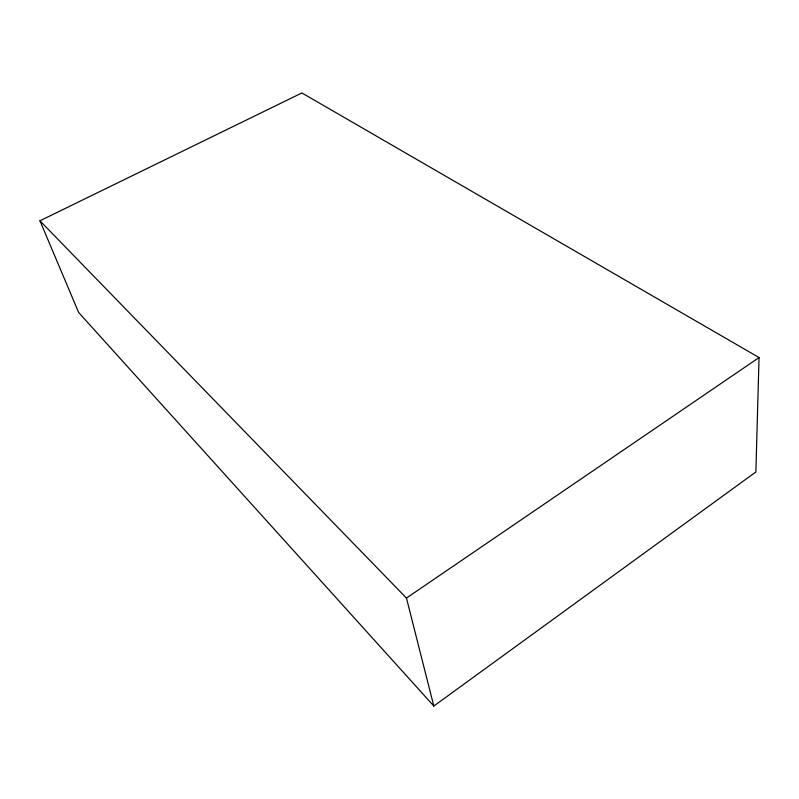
<?xml version="1.0" encoding="UTF-8"?>
<svg xmlns="http://www.w3.org/2000/svg" width="799" height="799" viewBox="0 0 799 799"><rect width="100%" height="100%" fill="white"/><g stroke="black" fill="none" stroke-linecap="round" stroke-linejoin="round"><path stroke-width="1.2" d="M759.05 357.553L755.874 471.979L433.817 706.046L78.622 312.459L39.95 220.794L301.882 92.954L759.05 357.553L406.461 598.071L433.817 706.046M39.95 220.794L406.461 598.071"/></g></svg>
